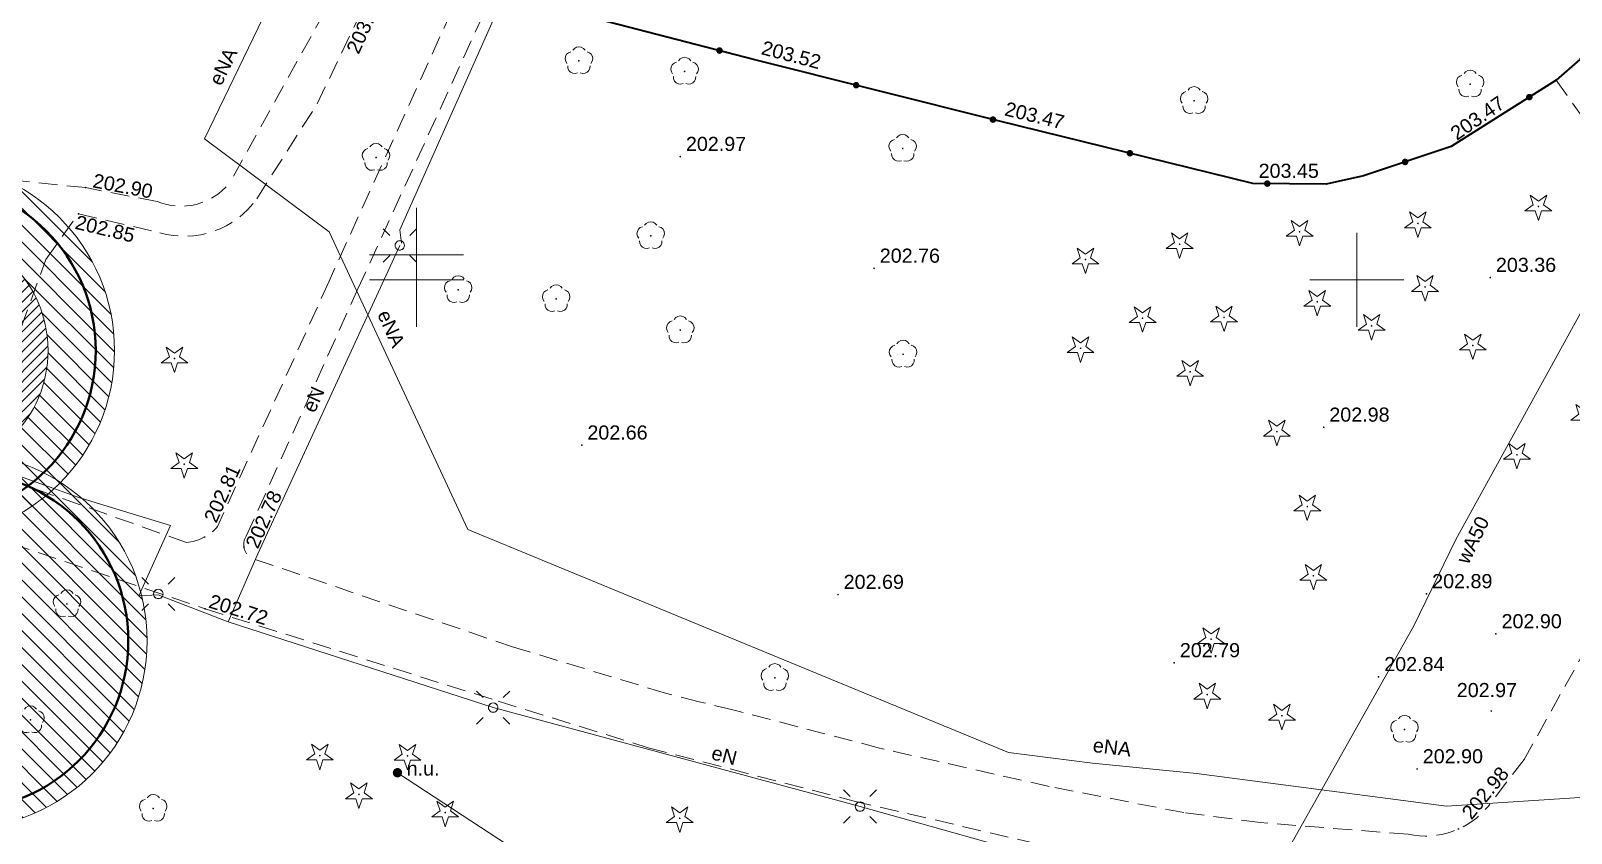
# Model space of a CAD drawing. Extents: x 0 to 7423283, y 0 to 5548300.
# Drawn here: x 7422329.5 to 7422411.4, y 5548120.6 to 5548163.2 of the extents above; entities that cross this region are included whole.
import ezdxf

# ---------------------------------------------------------------- set-up
doc = ezdxf.new("R2010")
doc.units = 0
doc.linetypes.add('HIDDEN', pattern=[0.375, 0.25, -0.125])
doc.linetypes.add('PRZER2-1', pattern=[3, 2, -1])
doc.layers.get('0').update_dxf_attribs({"linetype": 'CONTINUOUS', "lineweight": 13})
for name, color, linetype, lineweight in [('!_strefa_regeneracji', 162, 'HIDDEN', 9), ('_GD-ADAPTACJA', 106, 'CONTINUOUS', 40), ('KTCR02', 7, 'PRZER2-1', 18), ('KTOK05_01', 7, 'CONTINUOUS', 35), ('RTPW02', 7, 'CONTINUOUS', 13), ('RTPW02_O', 7, 'CONTINUOUS', 13), ('SUSM', 7, 'CONTINUOUS', 18)]:
    doc.layers.add(name, color=color, linetype=linetype, lineweight=lineweight)
for name, color, linetype, lineweight, true_color in [('!drzewa - strefa PKD', 7, 'CONTINUOUS', 20, 0xf50000), ('OBOP01', 7, 'CONTINUOUS', 18, 0x008000), ('OBOP02', 7, 'CONTINUOUS', 18, 0x008000), ('SUPE04', 1, 'CONTINUOUS', 18, 0xff0000), ('SUPE04_O', 1, 'CONTINUOUS', 18, 0xff0000), ('SUPW03', 5, 'CONTINUOUS', 18, 0x0000ff), ('SUPW03_O', 5, 'CONTINUOUS', 18, 0x0000ff)]:
    doc.layers.add(name, color=color, linetype=linetype, lineweight=lineweight, true_color=true_color)
doc.layers.add('SUUS30_01', color=7, linetype='CONTINUOUS', true_color=0x0a0909)
doc.layers.add('SUUS30_01_O', color=7, linetype='CONTINUOUS', true_color=0x0a0909)
doc.styles.add('GEO-INFO', font='Arial')
pattern_1 = [(135, (-1002.16084, -40.6068), (-0.449012806053, -0.449012806053), [])]

# ---------------------------------------------------------------- blocks, each defined once
blk = doc.blocks.new('SPDIP')
blk.add_hatch(color=0).paths.add_polyline_path([(-0.09, 0), (-0.085595, -0.027812), (-0.072812, -0.052901), (-0.052901, -0.072812), (-0.027812, -0.085595), (0, -0.09), (0.027812, -0.085595), (0.052901, -0.072812), (0.072812, -0.052901), (0.085595, -0.027812), (0.09, 0), (0.085595, 0.027812), (0.072812, 0.052901), (0.052901, 0.072812), (0.027812, 0.085595), (0, 0.09), (-0.027812, 0.085595), (-0.052901, 0.072812), (-0.072812, 0.052901), (-0.085595, 0.027812)])
at = {"color": 0}
blk.add_lwpolyline([(0.177062, -0.544942), (-0.463555, -1.426676), (-0.463555, -0.336792), (-1.500096, 0), (-0.463555, 0.336792), (-0.463555, 1.426676), (0.177062, 0.544942), (1.213603, 0.881734), (0.572986, 0), (1.213603, -0.881734)], close=True, dxfattribs=at)
blk = doc.blocks.new('SPDLP')
blk.add_hatch(color=0).paths.add_polyline_path([(-0.09, 0), (-0.085595, -0.027812), (-0.072812, -0.052901), (-0.052901, -0.072812), (-0.027812, -0.085595), (0, -0.09), (0.027812, -0.085595), (0.052901, -0.072812), (0.072812, -0.052901), (0.085595, -0.027812), (0.09, 0), (0.085595, 0.027812), (0.072812, 0.052901), (0.052901, 0.072812), (0.027812, 0.085595), (0, 0.09), (-0.027812, 0.085595), (-0.052901, 0.072812), (-0.072812, 0.052901), (-0.085595, 0.027812)])
at = {"color": 0}
for points in [[(-1.292703, 0.137547), (-1.355024, 0.389802), (-1.327532, 0.648184), (-1.213525, 0.881678), (-1.026689, 1.062258), (-0.78945, 1.168249), (-0.530282, 1.186929)], [(-0.268652, 1.271938), (-0.048001, 1.40916), (0.20623, 1.462858), (0.463525, 1.426585), (0.693003, 1.304695), (0.867117, 1.11182), (0.964971, 0.871109)], [(1.126667, 0.648554), (1.325358, 0.481106), (1.454989, 0.255912), (1.5, 0), (1.454989, -0.255912), (1.325358, -0.481106), (1.126667, -0.648554)], [(-0.530282, -1.186929), (-0.78945, -1.168249), (-1.026689, -1.062258), (-1.213525, -0.881678), (-1.327532, -0.648184), (-1.355024, -0.389802), (-1.292703, -0.137547)], [(0.964971, -0.871109), (0.867117, -1.11182), (0.693003, -1.304695), (0.463525, -1.426585), (0.20623, -1.462858), (-0.048001, -1.40916), (-0.268652, -1.271938)]]:
    blk.add_lwpolyline(points, dxfattribs=at)
blk = doc.blocks.new('KOLO')
blk.add_hatch(color=0).paths.add_polyline_path([(0, 0.5), (-0.12941, 0.482963), (-0.25, 0.433013), (-0.353553, 0.353553), (-0.433013, 0.25), (-0.482963, 0.12941), (-0.5, 0), (-0.482963, -0.12941), (-0.433013, -0.25), (-0.353553, -0.353553), (-0.25, -0.433013), (-0.12941, -0.482963), (0, -0.5), (0.12941, -0.482963), (0.25, -0.433013), (0.353553, -0.353553), (0.433013, -0.25), (0.482963, -0.12941), (0.5, 0), (0.482963, 0.12941), (0.433013, 0.25), (0.353553, 0.353553), (0.25, 0.433013), (0.12941, 0.482963)])
blk = doc.blocks.new('SUSM01_01')
at = {"color": 0}
for points in [[(-0.353553, 0.353553), (-0.212132, 0.212132)], [(0.353553, 0.353553), (0.212132, 0.212132)], [(-0.353553, -0.353553), (-0.212132, -0.212132)], [(0.353553, -0.353553), (0.212132, -0.212132)]]:
    blk.add_lwpolyline(points, dxfattribs=at)
blk.add_lwpolyline([(0.1, 0), (0.093969, -0.034202), (0.076604, -0.064279), (0.05, -0.086603), (0.025882, -0.096593), (0, -0.1), (-0.025882, -0.096593), (-0.05, -0.086603), (-0.073305, -0.068017), (-0.090097, -0.043388), (-0.098883, -0.014904), (-0.098883, 0.014904), (-0.090097, 0.043388), (-0.073305, 0.068017), (-0.05, 0.086603), (-0.022252, 0.097493), (0.007473, 0.09972), (0.036534, 0.093087), (0.062349, 0.078183), (0.082624, 0.056332), (0.095557, 0.029476)], close=True, dxfattribs=at)
blk = doc.blocks.new('OKRAG_PELNY')
at = {"color": 0}
blk.add_lwpolyline([(0.5, 0), (0.482963, -0.12941), (0.433013, -0.25), (0.353553, -0.353553), (0.25, -0.433013), (0.12941, -0.482963), (0, -0.5), (-0.12941, -0.482963), (-0.25, -0.433013), (-0.353553, -0.353553), (-0.433013, -0.25), (-0.482963, -0.12941), (-0.5, 0), (-0.482963, 0.12941), (-0.433013, 0.25), (-0.353553, 0.353553), (-0.25, 0.433013), (-0.12941, 0.482963), (0, 0.5), (0.12941, 0.482963), (0.25, 0.433013), (0.353553, 0.353553), (0.433013, 0.25), (0.482963, 0.12941)], close=True, dxfattribs=at)

msp = doc.modelspace()

# ---------------------------------------------------------------- hatches: boundary and pattern name
at = {"layer": '!_strefa_regeneracji', "linetype": 'Continuous', "lineweight": 0, "ltscale": 5}
h = msp.add_hatch(dxfattribs=at)
h.set_pattern_fill('ANSI31', color=256, scale=0.2, angle=90)
h.set_pattern_definition(pattern_1)
edge = h.paths.add_edge_path()
edge.add_arc((7422323.93, 5548146.241), 10, 0, 360)
edge = h.paths.add_edge_path(flags=16)
edge.add_arc((7422323.93, 5548146.241), 6.465, 0, 360)
h = msp.add_hatch(dxfattribs=at)
h.set_pattern_fill('ANSI31', color=256, scale=0.2, angle=90)
h.set_pattern_definition(pattern_1)
edge = h.paths.add_edge_path()
edge.add_arc((7422325.664, 5548130.809), 10, 0, 360)
edge = h.paths.add_edge_path(flags=16)
edge.add_arc((7422325.664, 5548130.809), 2.68, 0, 360)
at = {"layer": '!drzewa - strefa PKD', "lineweight": 0, "true_color": 0xe31a1c}
h = msp.add_hatch(dxfattribs=at)
h.set_pattern_fill('ANSI31', color=242, scale=3)
h.set_pattern_definition([(45, (991253.38745, -116859.1676), (-0.265165042945, 0.265165042945), [])])
edge = h.paths.add_edge_path()
edge.add_arc((7422323.93, 5548146.241), 6.465, 0, 360)

# ---------------------------------------------------------------- linework, layer by layer
at = {"layer": '!_strefa_regeneracji', "linetype": 'Continuous', "lineweight": 13}
for centre in [(7422323.93, 5548146.241, -100), (7422325.664, 5548130.809, -100)]:
    msp.add_circle(centre, 10, dxfattribs=at)
at = {"layer": '!drzewa - strefa PKD'}
msp.add_circle((7422323.93, 5548146.241, -100), 6.465, dxfattribs=at)
at = {"color": 7, "linetype": 'Continuous', "lineweight": 13, "flags": 128}
for points in [[(7422349.985, 5548148.821), (7422349.985, 5548153.821)], [(7422347.485, 5548151.321), (7422352.485, 5548151.321)]]:
    msp.add_lwpolyline(points, dxfattribs=at)
at = {"color": 7, "linetype": 'Continuous', "lineweight": 13, "elevation": 100, "flags": 128}
for points in [[(7422350, 5548147.5), (7422350, 5548152.5)], [(7422400, 5548147.5), (7422400, 5548152.5)], [(7422347.5, 5548150), (7422352.5, 5548150)], [(7422397.5, 5548150), (7422402.5, 5548150)]]:
    msp.add_lwpolyline(points, dxfattribs=at)
at = {"layer": '_GD-ADAPTACJA', "linetype": 'Continuous'}
for centre in [(7422323.93, 5548146.241, -100), (7422325.664, 5548130.809, -100)]:
    msp.add_circle(centre, 9, dxfattribs=at)
at = {"layer": 'KTCR02', "color": 7, "linetype": 'PRZER2-1', "lineweight": 18, "ltscale": 0.5, "elevation": 10.18}
for points in [[(7422413.02, 5548131.88), (7422408.9, 5548124.5), (7422407, 5548122.03, -0.282144), (7422402.74, 5548120.53), (7422394.86, 5548121.15), (7422390.81, 5548121.68), (7422383.64, 5548123.07), (7422374.62, 5548125.11), (7422366.82, 5548127.15), (7422365.03, 5548127.57), (7422363.24, 5548128.03), (7422355.15, 5548130.48), (7422341.2, 5548135.21, -0.425492), (7422340.94, 5548136.38), (7422346.88, 5548149.52), (7422354.09, 5548165.3), (7422352.47, 5548165.64), (7422345.34, 5548149.92), (7422339.41, 5548136.88, -0.192115), (7422337.76, 5548136.04), (7422326.01, 5548140.19)], [(7422328.97, 5548147.47), (7422330.28, 5548151.08), (7422332.01, 5548153.51), (7422336.34, 5548152.5, 0.317572), (7422341.5, 5548154.31), (7422344.71, 5548159.35), (7422347.49, 5548165.16), (7422345.84, 5548165.56), (7422340.04, 5548155.13, -0.331423), (7422336.19, 5548154.17), (7422332.39, 5548154.9), (7422327.7, 5548155.39)], [(7422307.27, 5548098.46), (7422323.04, 5548135.93, -0.287539), (7422325.6, 5548136.94), (7422338.75, 5548132.51), (7422354.34, 5548127.6), (7422362.32, 5548125.13), (7422373.19, 5548122.31), (7422383.05, 5548120.01)]]:
    msp.add_lwpolyline(points, format="xyb", dxfattribs=at)
msp.add_lwpolyline([(7422411.86, 5548161.71), (7422410.61, 5548160.62), (7422415.64, 5548153.5)], dxfattribs=at)
at = {"layer": 'KTOK05_01', "color": 7, "linetype": 'Continuous', "lineweight": 35, "elevation": 10.18}
msp.add_lwpolyline([(7422420.68, 5548175.74), (7422420.45, 5548175.22), (7422419.93, 5548174.07), (7422419.21, 5548172.39), (7422416.94, 5548167.63), (7422411.86, 5548161.71), (7422410.61, 5548160.62), (7422405.02, 5548157.08), (7422400.36, 5548155.53), (7422398.38, 5548155.09), (7422394.48, 5548155.12), (7422380.92, 5548158.45), (7422367.98, 5548161.7), (7422353.92, 5548165.34)], dxfattribs=at)
at = {"layer": 'SUPE04', "color": 1, "linetype": 'Continuous', "lineweight": 18, "true_color": 0xff0000, "elevation": 10.18}
for points in [[(7422294.42, 5548250.39), (7422297.21, 5548253.66), (7422310.13, 5548249.73), (7422346.33, 5548237.14), (7422346.66, 5548236.91), (7422343.07, 5548226.98), (7422339.56, 5548217.7), (7422338.09, 5548213.58), (7422340.89, 5548208.61), (7422341.14, 5548207.99), (7422350.93, 5548189.86), (7422351.96, 5548187.82), (7422352.74, 5548186.5), (7422338.72, 5548157.49), (7422345.35, 5548152.55), (7422352.72, 5548136.72), (7422381.48, 5548124.87), (7422385.94, 5548124.31), (7422391.48, 5548123.76), (7422404.77, 5548122.02), (7422417.61, 5548122.86)], [(7422349.2, 5548151.94), (7422349.11, 5548152.65), (7422356.24, 5548168.68), (7422347.04, 5548173.71), (7422344.36, 5548172.22), (7422341.33, 5548171.4), (7422338.61, 5548171.33), (7422336.17, 5548171.84), (7422336.23, 5548172.33)], [(7422339.98, 5548131.82), (7422336.25, 5548133.26), (7422335.23, 5548133.21), (7422336.91, 5548136.94), (7422332.09, 5548138.41), (7422325.85, 5548140.65), (7422322.31, 5548141.67), (7422321.36, 5548142.05), (7422317.35, 5548143.7), (7422314.08, 5548146.59), (7422313.38, 5548147.12), (7422304, 5548147.59), (7422298.35, 5548148.89), (7422290.94, 5548152.56), (7422286.4, 5548157.47), (7422283.95, 5548160.93), (7422282.27, 5548165.3)], [(7422339.98, 5548131.82), (7422341.55, 5548135.44), (7422349.1, 5548151.83)], [(7422408.21, 5548110.9), (7422406.2, 5548111.77), (7422401.88, 5548114.59), (7422393.7, 5548117.63), (7422384.56, 5548118.93), (7422373.58, 5548122), (7422354.07, 5548127.26), (7422339.98, 5548131.82)]]:
    msp.add_lwpolyline(points, dxfattribs=at)
at = {"layer": 'SUPW03', "color": 5, "linetype": 'Continuous', "lineweight": 18, "true_color": 0x0000ff, "elevation": 10.18}
for points in [[(7422426.1, 5548209.33), (7422427.1, 5548208.94), (7422427.1, 5548207.01), (7422427.01, 5548206.38), (7422426.97, 5548204.47), (7422426.91, 5548204.12), (7422426.06, 5548182.36), (7422426.06, 5548180.78), (7422417.29, 5548158), (7422405.26, 5548136.2), (7422403.04, 5548131.61), (7422392.87, 5548113.56), (7422394.66, 5548111.1), (7422408.48, 5548094.33), (7422412.84, 5548089.59), (7422424.19, 5548076.96), (7422427.19, 5548073.25), (7422428.48, 5548071.79), (7422428.93, 5548071.07)], [(7422428.48, 5548071.79), (7422348.98, 5548123.8)]]:
    msp.add_lwpolyline(points, dxfattribs=at)

# ---------------------------------------------------------------- block references
at = {"layer": 'KTOK05_01', "color": 7, "lineweight": 35, "xscale": 0.35, "yscale": 0.35, "rotation": 90}
for p in [(7422366.106, 5548162.185, 10.18), (7422373.377, 5548160.345, 10.18), (7422409.177, 5548159.712, 10.18), (7422380.651, 5548158.518, 10.18), (7422387.934, 5548156.728, 10.18), (7422402.572, 5548156.266, 10.18), (7422395.24, 5548155.114, 10.18)]:
    msp.add_blockref('KOLO', p, dxfattribs=at)
at = {"layer": 'OBOP01', "color": 96, "lineweight": 18, "true_color": 0x008000, "xscale": 0.5, "yscale": 0.5, "rotation": 90}
for p in [(7422409.66, 5548153.9, 10.12), (7422396.96, 5548152.55, 10.12), (7422403.25, 5548153, 10.12), (7422390.58, 5548151.89, 10.12), (7422385.57, 5548151.08, 10.12), (7422403.63, 5548149.62, 10.12), (7422397.9, 5548148.83, 10.12), (7422388.61, 5548147.96, 10.12), (7422392.94, 5548148, 10.12), (7422400.79, 5548147.55, 10.12), (7422406.17, 5548146.51, 10.12), (7422337.12, 5548145.82, 10.12), (7422385.31, 5548146.36, 10.12), (7422391.14, 5548145.11, 10.12), (7422412.09, 5548142.77, 10.12), (7422395.75, 5548141.93, 10.12), (7422337.64, 5548140.2, 10.12), (7422408.52, 5548140.7, 10.12), (7422397.37, 5548137.95, 10.12), (7422397.69, 5548134.27, 10.12), (7422392.25, 5548130.9, 10.12), (7422392.05, 5548127.95, 10.12), (7422396.02, 5548126.83, 10.12), (7422344.85, 5548124.71, 10.12), (7422349.51, 5548124.7, 10.12), (7422346.93, 5548122.65, 10.12), (7422351.52, 5548121.68, 10.12), (7422363.99, 5548121.38, 10.12)]:
    msp.add_blockref('SPDIP', p, dxfattribs=at)
at = {"layer": 'OBOP02', "color": 96, "lineweight": 18, "true_color": 0x008000, "xscale": 0.5, "yscale": 0.5, "rotation": 90}
for p in [(7422358.63, 5548161.64, 10.12), (7422364.25, 5548161.08, 10.12), (7422406.03, 5548160.4, 10.12), (7422391.35, 5548159.52, 10.12), (7422347.84, 5548156.5, 10.12), (7422375.85, 5548156.98, 10.12), (7422362.45, 5548152.34, 10.12), (7422352.21, 5548149.47, 10.12), (7422357.42, 5548148.99, 10.12), (7422364.02, 5548147.33, 10.12), (7422375.87, 5548146.04, 10.12), (7422331.4, 5548132.77, 10.12), (7422369.05, 5548128.85, 10.12), (7422329.46, 5548126.61, 10.12), (7422402.54, 5548126.1, 10.12), (7422335.99, 5548121.9, 10.12)]:
    msp.add_blockref('SPDLP', p, dxfattribs=at)
at = {"layer": 'RTPW02', "color": 7, "lineweight": 13, "xscale": 0.09, "yscale": 0.09, "rotation": 90}
for p in [(7422367.98, 5548161.7, 10.2), (7422380.92, 5548158.45, 10.2), (7422405.02, 5548157.08, 10.2), (7422364.02, 5548156.55, 10.2), (7422332.39, 5548154.9, 10.2), (7422394.48, 5548155.12, 10.2), (7422332.01, 5548153.51, 10.2), (7422374.33, 5548150.61, 10.2), (7422407.1, 5548150.12, 10.2), (7422398.24, 5548142.16, 10.2), (7422358.78, 5548141.21, 10.2), (7422338.72, 5548136.33, 10.2), (7422340.81, 5548135.8, 10.2), (7422372.41, 5548133.27, 10.2), (7422403.71, 5548133.31, 10.2), (7422338.75, 5548132.51, 10.2), (7422407.4, 5548131.18, 10.2), (7422390.29, 5548129.64, 10.2), (7422401.16, 5548128.9, 10.2), (7422407.15, 5548127.08, 10.2), (7422403.21, 5548124, 10.2), (7422405.41, 5548120.81, 10.2)]:
    msp.add_blockref('KOLO', p, dxfattribs=at)
at = {"layer": 'SUSM', "color": 7, "lineweight": 18, "rotation": 90}
for name, p, xscale, yscale in [('SUSM01_01', (7422349.1, 5548151.83, 10.24), 2.5, 2.5), ('OKRAG_PELNY', (7422349.1, 5548151.83, 10.24), 0.5, 0.5), ('SUSM01_01', (7422336.26, 5548133.3, 10.24), 2.5, 2.5), ('OKRAG_PELNY', (7422336.26, 5548133.3, 10.24), 0.5, 0.5), ('SUSM01_01', (7422354.07, 5548127.26, 10.24), 2.5, 2.5), ('OKRAG_PELNY', (7422354.07, 5548127.26, 10.24), 0.5, 0.5), ('SUSM01_01', (7422373.58, 5548122, 10.24), 2.5, 2.5), ('OKRAG_PELNY', (7422373.58, 5548122, 10.24), 0.5, 0.5)]:
    msp.add_blockref(name, p, dxfattribs=dict(at, xscale=xscale, yscale=yscale))
at = {"layer": 'SUUS30_01', "color": 18, "lineweight": 5, "true_color": 0x0a0909, "xscale": 0.5, "yscale": 0.5, "rotation": 90}
msp.add_blockref('KOLO', (7422348.98, 5548123.8, 10.24), dxfattribs=at)

# ---------------------------------------------------------------- texts
at = {"layer": 'RTPW02_O', "color": 7, "linetype": 'Continuous', "lineweight": 0, "style": 'GEO-INFO'}
for s, rotation, p in [('203.64', 65.23102, (7422346.91, 5548161.948, 10.8)), ('203.52', 345.40165, (7422368.28, 5548162, 10.8)), ('203.47', 346.40678, (7422381.22, 5548158.75, 10.8)), ('203.47', 34.79909, (7422405.32, 5548157.38, 10.8)), ('202.97', 359.99979, (7422364.32, 5548156.85, 10.8)), ('203.45', 359.99979, (7422394.78, 5548155.42, 10.8)), ('202.90', 349.09498, (7422332.728, 5548154.922, 10.8)), ('202.85', 346.53711, (7422331.785, 5548152.721, 10.8)), ('202.76', 359.99979, (7422374.63, 5548150.91, 10.8)), ('203.36', 359.99979, (7422407.4, 5548150.42, 10.8)), ('202.98', 359.99979, (7422398.54, 5548142.46, 10.8)), ('202.66', 359.99979, (7422359.08, 5548141.51, 10.8)), ('202.81', 65.77915, (7422339.342, 5548137.028, 10.8)), ('202.78', 65.90137, (7422341.55, 5548135.655, 10.8)), ('202.69', 359.99979, (7422372.71, 5548133.57, 10.8)), ('202.89', 359.99979, (7422404.01, 5548133.61, 10.8)), ('202.72', 342.55741, (7422338.886, 5548132.594, 10.8)), ('202.90', 359.99979, (7422407.7, 5548131.48, 10.8)), ('202.79', 359.99979, (7422390.59, 5548129.94, 10.8)), ('202.84', 359.99979, (7422401.46, 5548129.2, 10.8)), ('202.97', 359.99979, (7422405.32, 5548127.82, 10.8)), ('202.90', 359.99979, (7422403.51, 5548124.3, 10.8)), ('202.98', 50.34627, (7422406.099, 5548121.256, 10.8))]:
    msp.add_text(s, height=0.75, rotation=rotation, dxfattribs=at).set_placement(p)
at = {"layer": 'SUPE04_O', "color": 1, "linetype": 'Continuous', "lineweight": 0, "true_color": 0xff0000, "style": 'GEO-INFO'}
for s, rotation, p in [('eNA', 64.03311, (7422339.6, 5548160.26, 10.8)), ('eNA', 294.16642, (7422347.89, 5548148.18, 10.8)), ('eN', 65.60035, (7422344.57, 5548142.88, 10.8)), ('eN', 345.311, (7422365.62, 5548124.53, 10.8)), ('eNA', 352.84316, (7422385.93, 5548124.91, 10.8))]:
    msp.add_text(s, height=0.75, rotation=rotation, dxfattribs=at).set_placement(p)
at = {"layer": 'SUPW03_O', "color": 5, "linetype": 'Continuous', "lineweight": 0, "true_color": 0x0000ff, "style": 'GEO-INFO'}
msp.add_text('wA50', height=0.75, rotation=64.03572, dxfattribs=at).set_placement((7422405.93, 5548134.83, 10.8))
at = {"layer": 'SUUS30_01_O', "color": 18, "linetype": 'Continuous', "lineweight": 0, "true_color": 0x0a0909, "style": 'GEO-INFO'}
msp.add_text('n.u.', height=0.75, rotation=359.99979, dxfattribs=at).set_placement((7422349.47, 5548123.65, 10.8))

doc.saveas('drawing.dxf')
